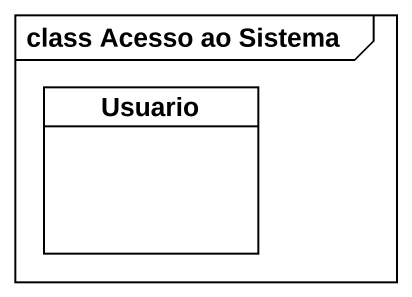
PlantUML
@startuml
mainframe class Acesso ao Sistema
hide circle
hide empty members
class Usuario
@enduml
